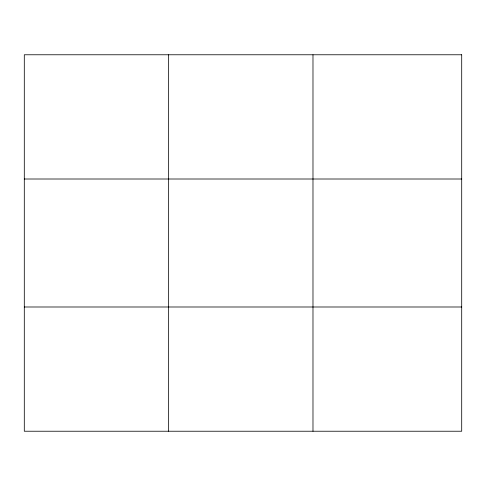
<?xml version="1.0" encoding="UTF-8"?>
<svg xmlns="http://www.w3.org/2000/svg" width="486" height="486" viewBox="0 0 486 486"><rect width="100%" height="100%" fill="white"/><g stroke="black" fill="none" stroke-linecap="round" stroke-linejoin="round"><path stroke-width="0.73" d="M168.642 431.228L168.642 54.772M312.984 431.228L312.984 54.772M24.3 179.006L461.7 179.006M24.3 306.994L461.7 306.994M461.7 54.772L461.7 431.228L24.3 431.228L24.3 54.772L461.7 54.772"/></g></svg>
